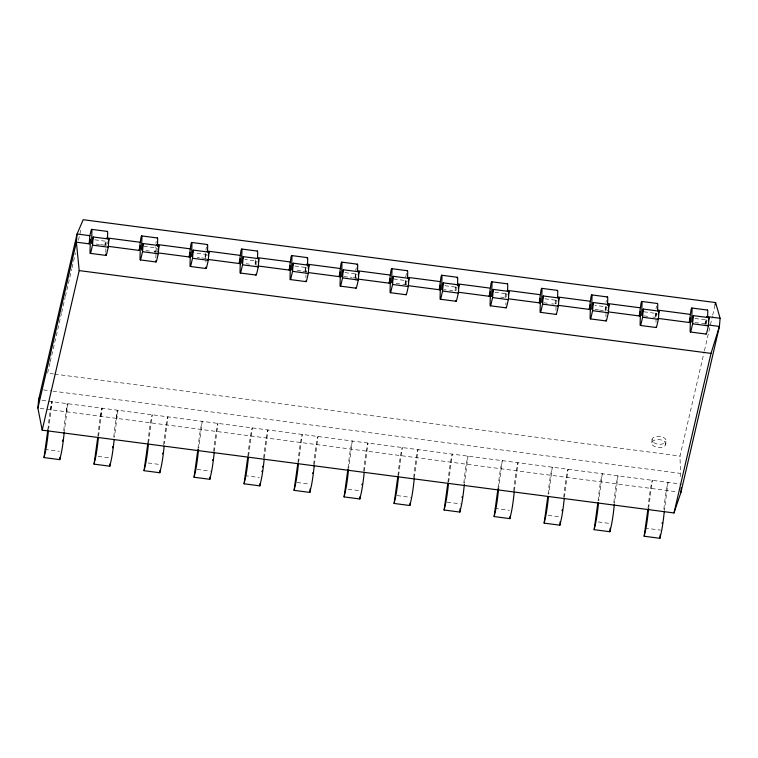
<?xml version="1.0" encoding="UTF-8"?>
<svg xmlns="http://www.w3.org/2000/svg" width="758" height="758" viewBox="0 0 758 758"><rect width="100%" height="100%" fill="white"/><g stroke="black" fill="none" stroke-linecap="round" stroke-linejoin="round"><path stroke-width="0.57" stroke-dasharray="3.79 2.84" d="M157.257 250.964L157.294 252.054M607.338 309.946L607.338 310.808M105.798 252.49L106.111 241.3L105.144 244.995M155.854 257.919L156.205 248.34L156.129 247.857L154.935 252.48L155.428 246.634M205.949 262.211L206.138 254.413L193.754 252.784M256.09 265.385L256.147 260.96L244.891 259.492M305.881 277.58L305.967 275.325M306.014 274.197L306.156 267.517L305.18 271.203M356.023 280.744L356.165 274.074L355.189 277.76M406.117 285.046L406.174 280.621L393.8 279.001M456.164 290.466L456.145 287.197L455.207 290.873M505.88 304.924L505.965 302.66M506.183 297.022L506.192 293.734L505.216 297.42M555.927 310.344L556.201 300.282L555.226 303.977M605.936 316.901L606.21 306.838L594.964 305.37M655.992 322.33L656.182 313.414L655.244 317.081M706.172 324.367L706.229 319.952L705.253 323.638M50.701 409.737L51.383 401.56M66.448 411.802L67.13 403.626M104.926 245.924L105.419 240.087M100.71 416.294L101.392 408.117M116.457 418.35L117.149 410.182M205.437 253.191L204.944 259.028L206.138 254.413M255.446 259.748L254.953 265.584L256.147 260.96M305.057 270.966L305.455 266.304M355.076 277.523L355.464 272.852M405.085 284.079L405.473 279.408M455.094 290.636L455.482 285.965M505.103 297.183L505.491 292.512M555.112 303.74L555.5 299.069M605.121 310.297L605.509 305.626M655.13 316.844L655.518 312.173M655.916 316.948L656.305 312.277M651.814 442.653L652.088 439.384M665.761 444.482A7.049 3.989 4.8 0 0 656.087 439.725A7.049 3.989 4.8 0 0 654.514 446.5A7.049 3.989 4.8 0 0 665.761 444.482L666.036 441.213A7.049 3.989 4.8 0 0 656.362 436.456A7.049 3.989 4.8 0 0 654.789 443.231A7.049 3.989 4.8 0 0 666.036 441.213M705.044 324.566L705.527 318.73M705.925 323.505L706.323 318.834M47.858 429.729L48.929 420.245A15.255 1.033 -82.5 0 1 51.099 406.316L52.169 401.664L48.683 428.649M63.738 430.62L64.676 422.31A15.255 1.033 -82.5 0 1 66.856 408.382L67.926 403.73L64.43 430.715M97.867 436.286L98.938 426.801A15.255 1.033 -82.5 0 1 101.108 412.864L102.178 408.221L98.559 436.371M113.747 437.176L114.685 428.857A15.255 1.033 -82.5 0 1 116.865 414.929L117.935 410.286L114.439 437.262M147.876 442.843L148.947 433.349A15.255 1.033 -82.5 0 1 151.117 419.42L152.187 414.778L148.568 442.928M163.624 444.908L164.694 435.414A15.255 1.033 -82.5 0 1 166.874 421.486L167.944 416.843L164.448 443.818M198.018 448.224L198.956 439.905A15.255 1.033 -82.5 0 1 201.135 425.977L202.197 421.325L198.71 448.31M213.633 451.455L214.703 441.971A15.255 1.033 -82.5 0 1 216.883 428.043L217.953 423.39L214.325 451.55M247.894 455.946L248.965 446.462A15.255 1.033 -82.5 0 1 251.144 432.534L252.215 427.882L248.586 456.041M263.642 458.012L264.713 448.518A15.255 1.033 -82.5 0 1 266.892 434.59L267.962 429.947L264.334 458.097M297.903 462.503L298.974 453.009A15.255 1.033 -82.5 0 1 301.153 439.081L302.224 434.438L298.595 462.588M313.651 464.569L314.722 455.075A15.255 1.033 -82.5 0 1 316.901 441.147L317.972 436.504L314.343 464.654M348.045 467.885L348.983 459.566A15.255 1.033 -82.5 0 1 351.162 445.638L352.233 440.995L348.737 467.97M363.669 471.116L364.731 461.631A15.255 1.033 -82.5 0 1 366.91 447.703L367.981 443.051L364.352 471.211M397.922 475.607L398.992 466.123A15.255 1.033 -82.5 0 1 401.171 452.194L402.242 447.542L398.613 475.702M413.679 477.673L414.749 468.188A15.255 1.033 -82.5 0 1 416.919 454.26L417.99 449.608L414.361 477.767M447.931 482.164L449.001 472.67A15.255 1.033 -82.5 0 1 451.181 458.742L452.251 454.099L448.622 482.249M463.82 483.054L464.758 474.735A15.255 1.033 -82.5 0 1 466.928 460.807L467.999 456.164L464.512 483.14M498.072 487.546L499.01 479.227A15.255 1.033 -82.5 0 1 501.19 465.298L502.26 460.656L498.764 487.631M513.697 490.786L514.767 481.292A15.255 1.033 -82.5 0 1 516.937 467.364L518.008 462.712L514.388 490.871M548.081 494.102L549.019 485.783A15.255 1.033 -82.5 0 1 551.199 471.855L552.269 467.203L548.773 494.188M563.706 497.333L564.776 487.849A15.255 1.033 -82.5 0 1 566.946 473.921L568.017 469.268L564.397 497.428M598.09 500.65L599.028 492.34A15.255 1.033 -82.5 0 1 601.208 478.402L602.278 473.759L598.782 500.735M613.847 502.715L614.785 494.396A15.255 1.033 -82.5 0 1 616.955 480.468L618.026 475.825L614.539 502.8M647.976 508.381L649.047 498.887A15.255 1.033 -82.5 0 1 651.217 484.959L652.287 480.316L648.791 507.291M663.856 509.272L664.794 500.953A15.255 1.033 -82.5 0 1 666.974 487.024L668.035 482.382L664.415 510.532M49.981 362.874L47.593 373.182L53.458 373.95M50.246 361.727L61.407 313.623M61.673 312.476L65.122 297.591M65.396 296.444L71.764 268.957M72.029 267.811L75.487 252.926M78.406 240.324L81.068 228.869M155.845 243.337L156.29 241.404M205.854 249.894L206.527 246.994M355.663 270.521L356.336 267.621M405.672 277.077L406.563 273.212M405.198 284.316L406.174 280.621M605.936 302.319L606.381 300.386M605.235 310.534L606.21 306.838M655.945 308.876L656.617 305.976M680.532 476.574L680.011 456.06L704.182 351.835M704.447 350.689L712.416 316.332M712.681 315.186L715.078 304.877M94.864 239.831L106.111 241.3M143.745 246.236L156.129 247.857M294.9 266.039L306.156 267.517M344.909 272.596L356.165 274.074M444.937 285.7L456.212 287.216M494.946 292.256L506.192 293.734M544.955 298.813L556.201 300.282M643.845 311.775L656.257 313.433M694.982 318.474L706.229 319.952M96.067 244.067L99.44 244.512M100.568 244.654L106.186 245.393M146.076 250.623L149.449 251.059M153.95 251.656L157.323 252.092M197.203 257.322L199.458 257.616M201.704 257.909L206.204 258.506M246.094 263.727L249.467 264.172M297.231 270.426L301.731 271.023M302.849 271.165L307.35 271.752M343.857 276.537L351.74 277.57M352.858 277.722L357.359 278.309M396.121 283.388L406.25 284.714M443.885 289.651L446.13 289.944M449.503 290.39L452.877 290.826M500.64 297.089L504.013 297.534M543.903 302.755L547.276 303.2M551.777 303.787L554.022 304.081M595.03 309.454L598.413 309.899M599.531 310.05L605.159 310.789M643.921 315.868L648.422 316.456M652.922 317.043L655.168 317.337M695.058 322.567L706.304 324.045M54.633 374.101L680.011 456.06M43.519 389.906L51.724 390.986M52.889 391.137L680.068 473.333M42.078 400.347L681.622 484.154M40.231 408.363L677.538 491.885M44.722 449.409L59.351 451.323M98.114 456.401L109.36 457.879M148.123 462.958L160.497 464.578M197.004 469.363L210.506 471.135M244.768 475.626L259.388 477.54M297.022 482.476L309.397 484.097M348.159 489.175L360.533 490.796M397.04 495.58L410.542 497.352M447.049 502.137L460.551 503.899M494.813 508.391L509.442 510.314M548.195 515.393L559.451 516.861M598.204 521.94L610.588 523.57M644.84 528.051L660.597 530.117"/><path stroke-width="1.14" d="M107.456 238.77L107.645 233.54A15.255 1.033 -82.5 0 0 107.304 231.465M157.427 246.454L157.664 240.097A15.255 1.033 -82.5 0 0 157.181 238.23M207.474 251.883L207.673 246.653A15.255 1.033 -82.5 0 0 207.038 245.147M257.483 258.431L257.682 253.2A15.255 1.033 -82.5 0 0 257.199 251.334M307.454 266.115L307.691 259.757A15.255 1.033 -82.5 0 0 307.056 258.251M357.511 271.544L357.7 266.314A15.255 1.033 -82.5 0 0 357.075 264.807M407.52 278.091L407.709 272.871A15.255 1.033 -82.5 0 0 407.236 270.994M457.481 285.775L457.718 279.418A15.255 1.033 -82.5 0 0 457.093 277.911M507.538 291.205L507.727 285.974A15.255 1.033 -82.5 0 0 507.386 283.899M557.547 297.761L557.736 292.531A15.255 1.033 -82.5 0 0 557.263 290.655M607.509 305.436L607.745 299.078A15.255 1.033 -82.5 0 0 607.12 297.572M657.565 310.865L657.755 305.635A15.255 1.033 -82.5 0 0 657.413 303.56M707.574 317.422L707.764 312.192A15.255 1.033 -82.5 0 0 707.29 310.316M37.9 408.06L38.582 399.883L77.06 234.004L83.191 219.706L715.609 302.584L720.1 318.284L719.418 326.452L680.94 492.33L673.995 512.958L42.183 430.156L37.9 408.06L76.378 242.181L77.06 234.004L89.861 235.681L90.922 231.152A15.255 1.033 -82.5 0 1 91.898 231.484L91.566 243.479L93.187 236.979L108.944 239.045L108.252 247.212L106.954 252.831A15.207 1.023 -82.5 0 1 105.779 254.053M64.297 431.889L63.634 437.764A15.207 1.023 -82.5 0 1 61.095 454.023L59.787 459.642L44.04 457.586L47.858 429.729M59.787 459.642L59.986 457.311M42.183 430.156L79.202 270.587L76.378 242.181L89.169 243.858L89.861 235.681M89.169 243.858L90.363 239.234L90.05 250.424A15.207 1.023 -82.5 0 0 91.197 250.765L92.504 245.147L93.187 236.979M114.174 439.612L113.643 444.321A15.207 1.023 -82.5 0 1 111.104 460.58L109.796 466.198L94.049 464.133L97.735 437.461M109.796 466.198L109.995 463.868M108.347 246.369L139.188 250.415L140.931 237.699A15.255 1.033 -82.5 0 1 141.907 238.031L141.575 250.036L143.196 243.536L158.953 245.592L158.261 253.769L156.963 259.388A15.207 1.023 -82.5 0 1 155.788 260.61M139.188 250.415L140.334 245.81L140.059 256.981A15.207 1.023 -82.5 0 0 141.206 257.322L142.513 251.703L143.196 243.536M164.183 446.168L163.652 450.868A15.207 1.023 -82.5 0 1 161.113 467.136L159.815 472.755L144.058 470.69L147.744 444.017M159.815 472.755L160.004 470.415M193.205 250.083L191.584 256.583L191.916 244.588A15.255 1.033 -82.5 0 0 190.94 244.256L189.197 256.962L190.343 252.357L190.069 263.538A15.207 1.023 -82.5 0 0 191.215 263.879L192.523 258.26L193.205 250.083L208.962 252.149L208.27 260.326L206.972 265.944A15.207 1.023 -82.5 0 1 205.797 267.157M214.192 452.725L213.671 457.425A15.207 1.023 -82.5 0 1 211.122 473.693L209.824 479.302L194.067 477.246L197.885 449.399M209.824 479.302L210.013 476.971M243.214 256.64L241.594 263.14L241.925 251.144A15.255 1.033 -82.5 0 0 240.949 250.813L239.206 263.519L240.39 258.895L240.078 270.085A15.207 1.023 -82.5 0 0 241.224 270.426L242.532 264.817L243.214 256.64L258.971 258.705L258.279 266.873L256.981 272.492A15.207 1.023 -82.5 0 1 255.834 274.282M264.201 459.282L263.68 463.981A15.207 1.023 -82.5 0 1 261.131 480.24L259.833 485.859L244.076 483.794L247.762 457.121M259.833 485.859L260.022 483.528M293.223 263.197L291.603 269.696L291.934 257.692A15.255 1.033 -82.5 0 0 290.958 257.36L289.215 270.075L290.361 265.471L290.087 276.642A15.207 1.023 -82.5 0 0 291.233 276.983L292.541 271.364L293.223 263.197L308.98 265.262L308.288 273.43L306.99 279.048A15.207 1.023 -82.5 0 1 305.844 280.839M314.21 465.829L313.689 470.529A15.207 1.023 -82.5 0 1 311.14 486.797L309.842 492.416L294.085 490.35L297.771 463.678M309.842 492.416L310.136 488.91M343.232 269.744L341.612 276.244L341.943 264.248A15.255 1.033 -82.5 0 0 340.967 263.917L339.224 276.623L340.408 272.008L340.096 283.198A15.207 1.023 -82.5 0 0 341.252 283.539L342.55 277.921L343.232 269.744L358.989 271.809L358.297 279.986L356.999 285.605A15.207 1.023 -82.5 0 1 355.9 287.813M364.219 472.386L363.698 477.085A15.207 1.023 -82.5 0 1 361.149 493.354L359.851 498.972L344.094 496.907L347.913 469.06M359.851 498.972L360.041 496.632M393.25 276.3L391.621 282.8L391.952 270.805A15.255 1.033 -82.5 0 0 390.976 270.473L389.233 283.179L390.379 278.574L390.105 289.745A15.207 1.023 -82.5 0 0 391.261 290.096L392.559 284.477L393.25 276.3L408.998 278.366L408.306 286.533L407.008 292.152A15.207 1.023 -82.5 0 1 405.909 294.369M414.238 478.942L413.707 483.642A15.207 1.023 -82.5 0 1 411.158 499.901L409.86 505.52L394.103 503.454L397.789 476.782M409.86 505.52L410.059 503.189M443.259 282.857L441.63 289.357L441.971 277.352A15.255 1.033 -82.5 0 0 440.985 277.03L439.242 289.736L440.436 285.112L440.114 296.302A15.207 1.023 -82.5 0 0 441.27 296.643L442.568 291.025L443.259 282.857L459.007 284.923L458.325 293.09L457.017 298.709A15.207 1.023 -82.5 0 1 455.871 300.5M464.379 484.315L463.716 490.199A15.207 1.023 -82.5 0 1 461.167 506.458L459.869 512.076L444.122 510.011L447.798 483.339M459.869 512.076L460.163 508.571M493.269 289.414L491.639 295.904L491.98 283.909A15.255 1.033 -82.5 0 0 490.995 283.577L489.251 296.293L490.445 291.669L490.123 302.859A15.207 1.023 -82.5 0 0 491.279 303.2L492.577 297.581L493.269 289.414L509.016 291.47L508.334 299.647L507.026 305.266A15.207 1.023 -82.5 0 1 505.927 307.473M514.256 492.046L513.725 496.746A15.207 1.023 -82.5 0 1 511.186 513.014L509.878 518.633L494.131 516.568L497.94 488.72M509.878 518.633L510.077 516.293M543.278 295.961L541.648 302.461L541.989 290.466A15.255 1.033 -82.5 0 0 541.004 290.134L539.26 302.84L540.454 298.226L540.132 309.416A15.207 1.023 -82.5 0 0 541.288 309.757L542.586 304.138L543.278 295.961L559.025 298.027L558.343 306.204L557.035 311.822A15.207 1.023 -82.5 0 1 556.012 314.295M564.265 498.603L563.734 503.303A15.207 1.023 -82.5 0 1 561.195 519.562L559.887 525.18L544.14 523.124L547.816 496.443M559.887 525.18L560.181 521.684M593.287 302.518L591.657 309.018L591.998 297.022A15.255 1.033 -82.5 0 0 591.013 296.691L589.269 309.397L590.425 304.792L590.15 315.963A15.207 1.023 -82.5 0 0 591.297 316.304L592.595 310.685L593.287 302.518L609.034 304.583L608.352 312.751L607.044 318.369A15.207 1.023 -82.5 0 1 605.898 320.16M614.406 503.975L613.743 509.859A15.207 1.023 -82.5 0 1 611.204 526.118L609.896 531.737L594.149 529.671L597.835 502.999M609.896 531.737L610.19 528.231M643.296 309.075L641.666 315.574L642.007 303.57A15.255 1.033 -82.5 0 0 641.031 303.238L639.278 315.953L640.472 311.33L640.159 322.52A15.207 1.023 -82.5 0 0 641.306 322.861L642.604 317.242L643.296 309.075L659.043 311.131L658.361 319.308L657.053 324.926A15.207 1.023 -82.5 0 1 655.954 327.134M664.283 511.707L663.752 516.406A15.207 1.023 -82.5 0 1 661.213 532.675L659.905 538.294L644.158 536.228L647.844 509.556M659.905 538.294L660.199 534.788M693.305 315.622L691.675 322.122L692.016 310.126A15.255 1.033 -82.5 0 0 691.04 309.795L689.287 322.501L690.481 317.886L690.168 329.076A15.207 1.023 -82.5 0 0 691.315 329.417L692.623 323.799L693.305 315.622L709.052 317.687L708.37 325.864L707.062 331.483A15.207 1.023 -82.5 0 1 706.039 333.956M680.94 492.33L681.328 487.659M48.417 430.999L47.887 435.698A15.207 1.023 -82.5 0 1 45.347 451.967L44.04 457.586M98.426 437.555L97.896 442.255A15.207 1.023 -82.5 0 1 95.356 458.514L94.049 464.133M148.435 444.103L147.905 448.812A15.207 1.023 -82.5 0 1 145.365 465.071L144.058 470.69M198.577 449.485L197.914 455.359A15.207 1.023 -82.5 0 1 195.374 471.628L194.067 477.246M248.453 457.216L247.923 461.916A15.207 1.023 -82.5 0 1 245.384 478.175L244.076 483.794M298.462 463.763L297.932 468.472A15.207 1.023 -82.5 0 1 295.393 484.732L294.085 490.35M348.604 469.145L347.941 475.02A15.207 1.023 -82.5 0 1 345.402 491.288L344.094 496.907M398.481 476.877L397.95 481.576A15.207 1.023 -82.5 0 1 395.411 497.835L394.103 503.454M448.49 483.424L447.969 488.133A15.207 1.023 -82.5 0 1 445.42 504.392L444.122 510.011M498.631 488.806L497.978 494.68A15.207 1.023 -82.5 0 1 495.429 510.949L494.131 516.568M548.508 496.537L547.987 501.237A15.207 1.023 -82.5 0 1 545.438 517.506L544.14 523.124M598.517 503.094L597.996 507.794A15.207 1.023 -82.5 0 1 595.447 524.053L594.149 529.671M648.659 508.466L648.005 514.35A15.207 1.023 -82.5 0 1 645.456 530.609L644.158 536.228M62.687 440.019L62.535 441.289M112.696 446.566L112.544 447.845M162.619 453.871L162.705 453.123M212.628 460.419L212.714 459.68M262.638 466.975L262.723 466.227M312.647 473.532L312.732 472.784M662.274 522.508L662.122 523.408M462.162 496.755L462.001 497.589M562.18 509.869L562.019 510.702M262.041 470.974L261.889 471.741M362.059 484.087L361.907 484.845M107.92 243.422L108.944 239.045M157.929 249.979L158.953 245.592M208.194 255.437L208.962 252.149M258.203 261.993L258.715 259.795M308.212 268.54L308.98 265.262M358.221 275.097L358.989 271.809M408.23 281.654L408.998 278.366M458.249 288.201L459.007 284.923M508.258 294.758L509.016 291.47M558.267 301.314L559.025 298.027M608.276 307.871L609.034 304.583M658.285 314.418L659.043 311.131M708.294 320.975L709.052 317.687M715.078 304.877L715.609 302.584M673.995 512.958L711.013 353.389L719.418 326.452L708.095 324.964M38.582 399.883L39.71 396.851M91.671 229.361L107.418 231.427M141.68 235.909L157.427 237.974M191.689 242.465L207.436 244.531M241.698 249.022L257.445 251.088M291.707 255.579L307.454 257.635M341.716 262.126L357.463 264.191M391.725 268.683L407.472 270.748M441.734 275.239L457.491 277.305M491.743 281.786L507.5 283.852M541.752 288.343L557.509 290.409M591.761 294.9L607.518 296.965M641.77 301.447L657.527 303.513M691.779 308.004L707.536 310.069M106.755 237.898L139.87 242.238M156.792 244.455L190.779 248.908M207.18 251.059L241.167 255.512M257.568 257.663L290.38 261.965M306.782 264.116L340.768 268.569M357.17 270.72L389.982 275.021M407.558 277.324L440.37 281.625M457.946 283.928L489.592 288.068M507.168 290.371L539.98 294.673M557.556 296.975L590.368 301.277M607.944 303.579L639.581 307.729M657.65 310.098L689.619 314.286M706.513 316.503L720.1 318.284M158.45 252.935L190.087 257.085M207.664 259.388L240.476 263.689M258.052 265.992L290.864 270.293M308.44 272.596L341.252 276.897M357.662 279.039L390.474 283.34M408.05 285.643L440.862 289.944M458.438 292.247L491.25 296.549M508.826 298.851L540.463 303.001M558.04 305.303L590.852 309.605M608.428 311.908L640.065 316.058M658.105 318.417L690.074 322.605M92.504 245.147L108.252 247.212M142.513 251.703L158.261 253.769M192.523 258.26L208.27 260.326M242.532 264.817L258.279 266.873M292.541 271.364L308.288 273.43M342.55 277.921L358.297 279.986M392.559 284.477L408.306 286.533M442.568 291.025L458.325 293.09M492.577 297.581L508.334 299.647M542.586 304.138L558.343 306.204M592.595 310.685L608.352 312.751M642.604 317.242L658.361 319.308M692.623 323.799L708.37 325.864M90.259 253.352L106.016 255.418M140.268 259.909L156.025 261.974M190.277 266.465L206.034 268.531M240.286 273.013L256.043 275.078M290.295 279.569L306.052 281.635M340.314 286.126L356.061 288.192M390.323 292.683L406.07 294.739M440.332 299.23L456.079 301.296M490.341 305.787L506.088 307.852M540.35 312.343L556.097 314.409M590.359 318.891L606.106 320.956M640.368 325.447L656.115 327.513M690.377 332.004L706.124 334.07M79.202 270.587L711.013 353.389"/></g></svg>
